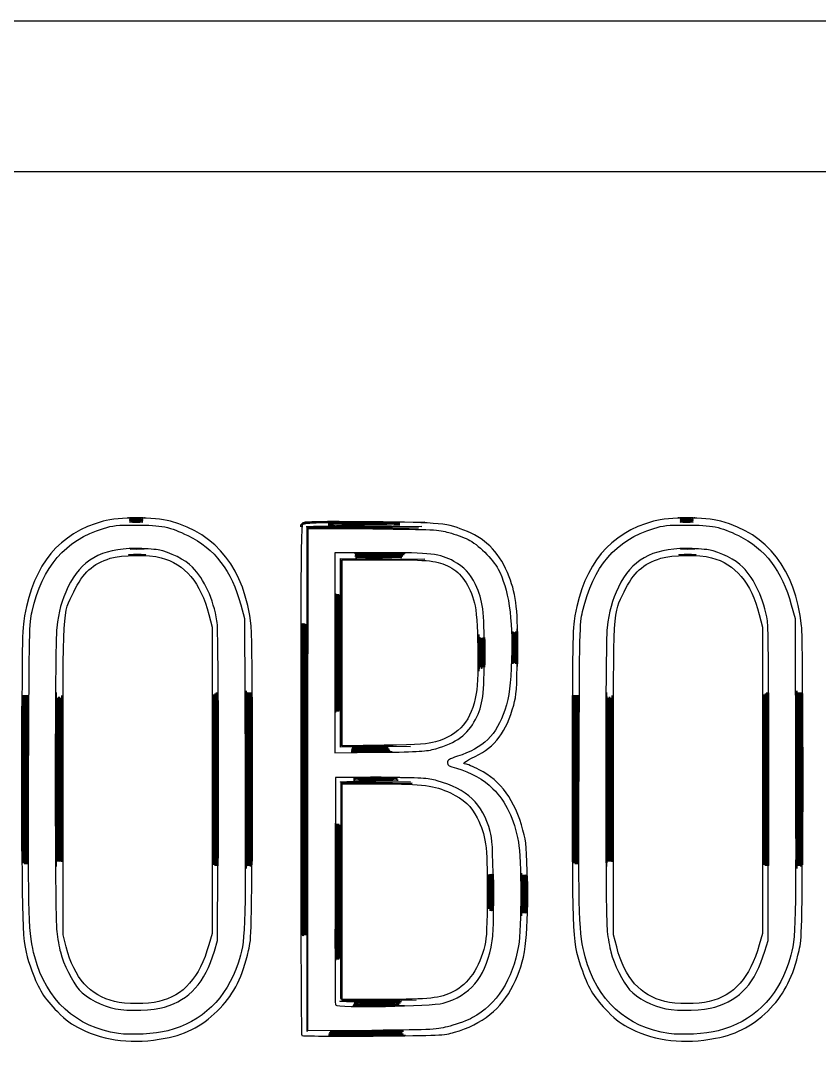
# Model space of a CAD drawing. Header units: millimetres. Extents: x 0 to 635, y 0 to 635.
# Drawn here: x 211.9 to 410.5, y 376.5 to 635 of the extents above; entities that cross this region are included whole.
import ezdxf

# ---------------------------------------------------------------- set-up
doc = ezdxf.new("R2010")
doc.units = ezdxf.units.MM
doc.layers.add('Layer_1', color=7, linetype='CONTINUOUS')

msp = doc.modelspace()

# ---------------------------------------------------------------- linework, layer by layer
at = {"layer": 'Layer_1', "color": 7}
for points in [[(0, 317.5), (0, 635), (317.5, 635), (635, 635), (635, 317.5), (635, 0), (317.5, 0), (0, 0)], [(35.46623, 597.50713), (598.87253, 597.50713), (598.87253, 36.12743), (35.46623, 36.12743)], [(238.91875, 511.43431)], [(239.27153, 511.07921)], [(239.27153, 510.72643)], [(239.27153, 510.37361)], [(290.09515, 510.02814)], [(290.09515, 509.67536)], [(375.79653, 511.43431)], [(376.14931, 511.07921)], [(376.14931, 510.72643)], [(376.14931, 510.37361)], [(281.52739, 509.27967)], [(282.87869, 509.15059)], [(283.1027, 446.26389), (283.1037, 508.88194), (296.9503, 508.88794), (310.7969, 508.89394), (297.03947, 508.79544), (283.28203, 508.69694), (283.19143, 446.17118), (283.10083, 383.64541), (283.10183, 446.26346)], [(296.06875, 501.91373)], [(296.09033, 502.61951)], [(296.24514, 501.56089)], [(296.26648, 502.26669)], [(291.39444, 477.8375), (291.39444, 501.29722), (301.88958, 501.21452), (312.38472, 501.13182), (302.06597, 501.03272), (291.74722, 500.93362), (291.74722, 477.83827), (291.74722, 454.74293), (300.30208, 454.64189), (308.85694, 454.54085), (300.12569, 454.45925), (291.39444, 454.37765)], [(334.22699, 479.07222)], [(334.57842, 479.07184)], [(334.93254, 479.07282)], [(335.28873, 479.07222)], [(290.15012, 477.8375)], [(290.50267, 477.8375)], [(290.85544, 477.8375)], [(291.20818, 477.8375)], [(326.11098, 477.8375)], [(326.46453, 477.66111)], [(326.81654, 477.8375)], [(327.16932, 477.8375)], [(295.01042, 453.93547)], [(295.01042, 453.23011)], [(295.18681, 454.28813)], [(212.18872, 446.44028)], [(212.54161, 446.44028)], [(212.89445, 446.26389)], [(213.24723, 446.26389)], [(213.60001, 446.26389)], [(220.65576, 446.26389)], [(221.00813, 446.26389)], [(221.36091, 446.44028)], [(221.71369, 446.26389)], [(222.0665, 446.44028)], [(259.81396, 446.26389)], [(260.16681, 446.26449)], [(260.51959, 446.4399)], [(260.87237, 446.44028)], [(267.92811, 446.26389)], [(268.2807, 446.44028)], [(268.63348, 446.44028)], [(268.98632, 446.26389)], [(269.33906, 446.44028)], [(281.68919, 446.4397)], [(282.04199, 446.26389)], [(282.39475, 446.44028)], [(282.74753, 446.26389)], [(291.34742, 445.65295)], [(295.36319, 446.88039)], [(295.71597, 446.17471)], [(295.73651, 446.52768)], [(349.0665, 446.44028)], [(349.41938, 446.44028)], [(349.77223, 446.26389)], [(350.12501, 446.26389)], [(350.47779, 446.26389)], [(357.53354, 446.26389)], [(357.88589, 446.26389)], [(358.23867, 446.44028)], [(358.59145, 446.26389)], [(358.94436, 446.44028)], [(396.69173, 446.26389)], [(397.04458, 446.26449)], [(397.39736, 446.4399)], [(397.75013, 446.44028)], [(404.8059, 446.26389)], [(405.15847, 446.44028)], [(405.51124, 446.44028)], [(405.8641, 446.26389)], [(406.21683, 446.44028)], [(290.15129, 418.39444)], [(290.50397, 418.39444)], [(290.85675, 418.39444)], [(291.20942, 418.39444)], [(328.231, 418.39444)], [(336.34978, 417.68889)], [(291.27194, 391.14236)], [(295.69515, 390.43565)], [(295.89236, 390.78867)], [(316.95161, 390.68382)], [(247.64998, 389.6616)], [(295.71597, 390.08327)], [(236.18472, 383.11018)], [(290.24792, 383.02868)], [(290.27189, 382.67531)], [(290.42431, 383.38081)], [(290.62444, 383.73358)], [(319.79279, 383.42632)], [(373.0625, 383.11018)]]:
    msp.add_lwpolyline(points, close=True, dxfattribs=at)
for points in [[(297.41337, 509.32678), (311.67917, 509.23438), (297.14449, 509.05819)], [(297.43247, 510.38118), (312.38472, 510.28518), (297.321, 510.20088)], [(283.28056, 446.25564), (283.28056, 508.75044), (299.42014, 508.62193)], [(239.10696, 502.26293), (239.10696, 502.26327)], [(239.45724, 503.67298), (239.45724, 503.67265)], [(301.36042, 502.70221), (289.98333, 502.70821), (289.98333, 477.80406), (289.98333, 452.89991), (301.18403, 453.05285)], [(375.98473, 502.26293), (375.98473, 502.26327)], [(376.33501, 503.67298), (376.33501, 503.67265)], [(291.74722, 477.80614), (291.74722, 500.94444), (302.43283, 500.94444)], [(266.62267, 489.76264), (267.57263, 486.30417), (267.68352, 448.02778)], [(403.50045, 489.76264), (404.45041, 486.30417), (404.56129, 448.02778)], [(258.66059, 487.3625), (259.46806, 484.1875), (259.46606, 446.0875), (259.46406, 407.9875), (258.66694, 405.16528)], [(395.53836, 487.3625), (396.34583, 484.1875), (396.34183, 446.0875), (396.33783, 407.9875), (395.54073, 405.16528)], [(302.24236, 454.81891), (291.74722, 454.66783), (291.74722, 477.80614)], [(325.76338, 477.8375), (325.76321, 477.8375)], [(294.99087, 453.58236), (294.99087, 453.58249)], [(315.0902, 453.94638), (315.0902, 453.9465)], [(223.21609, 404.63611), (222.42639, 407.63472), (222.42639, 446.44028)], [(260.06536, 403.62293), (260.86538, 406.22361), (260.97608, 444.85278)], [(299.24369, 383.90636), (283.28051, 383.76084), (283.28056, 446.25564)], [(301.44861, 446.76446), (290.15972, 446.79306), (290.06852, 418.74723)], [(291.47964, 418.74722), (291.57084, 445.38194), (300.39029, 445.39094), (309.20973, 445.39994), (300.47848, 445.2966), (291.74723, 445.19326), (291.74723, 418.39407), (291.74723, 391.59487), (301.00765, 391.4947), (310.26807, 391.39454), (300.99658, 391.31244)], [(291.74722, 418.39444), (291.74722, 445.20556), (301.2871, 445.20556)], [(300.23794, 445.82885), (308.85694, 445.73375), (299.96642, 445.55785)], [(360.09386, 404.63611), (359.30417, 407.63472), (359.30417, 446.44028)], [(396.94312, 403.62293), (397.74315, 406.22361), (397.85385, 444.85278)], [(302.24236, 391.58946), (291.74722, 391.58346), (291.74722, 418.39444)], [(328.5856, 418.21866), (328.58543, 418.21866)], [(328.93838, 418.21768), (328.93821, 418.21768)], [(329.29116, 418.21806), (329.29099, 418.21806)], [(336.70047, 417.86528), (336.70033, 417.86528)], [(337.05324, 417.86528), (337.05311, 417.86528)], [(337.40602, 417.86528), (337.40589, 417.86528)], [(337.75783, 417.86528), (337.75766, 417.86528)], [(235.22306, 391.07373), (235.22258, 391.07356)], [(291.55675, 391.67134), (291.55674, 391.67153)], [(372.09684, 391.07373), (372.10037, 391.07356)], [(384.52766, 389.6616), (384.52778, 389.6616)], [(247.82639, 381.93134), (247.82639, 381.93116)], [(384.70417, 381.93134), (384.70417, 381.93116)]]:
    msp.add_lwpolyline(points, dxfattribs=at)
for points in [[(232.37616, 510.53578), (221.50464, 507.56701), (215.14063, 499.89895), (212.8224, 486.97524)], [(249.12285, 510.53878), (245.16937, 511.60833), (236.29848, 511.60659), (232.37616, 510.53578)], [(232.48056, 508.76054), (234.77517, 509.47633), (235.85223, 509.58599), (240.59444, 509.58661)], [(240.59444, 511.30218), (238.75118, 511.30218), (237.99712, 511.36158), (238.91875, 511.43431)], [(240.59444, 510.94083), (239.13924, 510.94083), (238.54392, 511.00313), (239.27153, 511.07921)], [(240.59444, 510.58805), (239.13924, 510.58805), (238.54392, 510.65035), (239.27153, 510.72643)], [(240.59444, 510.23523), (239.13924, 510.23523), (238.54392, 510.29753), (239.27153, 510.37361)], [(238.91875, 511.43431), (239.84038, 511.50701), (241.34851, 511.50701), (242.27014, 511.43431)], [(239.27153, 511.07921), (239.99913, 511.15531), (241.18976, 511.15531), (241.91736, 511.07921)], [(239.27153, 510.72643), (239.99913, 510.80253), (241.18976, 510.80253), (241.91736, 510.72643)], [(239.27153, 510.37361), (239.99913, 510.44971), (241.18976, 510.44971), (241.91736, 510.37361)], [(242.27014, 511.43431), (243.19177, 511.36161), (242.43771, 511.30218), (240.59444, 511.30218)], [(241.91736, 511.07921), (242.64497, 511.00311), (242.04965, 510.94083), (240.59444, 510.94083)], [(241.91736, 510.72643), (242.64497, 510.65033), (242.04965, 510.58805), (240.59444, 510.58805)], [(241.91736, 510.37361), (242.64497, 510.29751), (242.04965, 510.23523), (240.59444, 510.23523)], [(240.59444, 509.58661), (246.90105, 509.58732), (249.0151, 509.15555), (253.47083, 506.956)], [(269.1969, 484.54028), (267.56797, 498.60261), (260.78858, 507.3828), (249.12285, 510.53878)], [(281.52739, 509.27972), (281.49689, 510.41029), (282.46423, 510.47728), (297.43247, 510.38118)], [(282.03027, 510.10375), (281.58414, 509.73349), (281.51667, 501.34883), (281.51667, 446.27949)], [(281.8977, 509.49926), (281.69993, 509.15971), (281.53329, 509.06089), (281.52739, 509.27967)], [(297.321, 510.20088), (283.39895, 510.12298), (282.23003, 510.06983), (281.8977, 509.49926)], [(298.8754, 510.37263), (286.43439, 510.49251), (282.42151, 510.42843), (282.03027, 510.10375)], [(282.87869, 509.15059), (283.02657, 509.29834), (289.56718, 509.37763), (297.41337, 509.32678)], [(297.21528, 509.92499), (289.26014, 509.92508), (286.05608, 509.97149), (290.09515, 510.02814)], [(297.21528, 509.57221), (289.26014, 509.57231), (286.05608, 509.61871), (290.09515, 509.67536)], [(290.09515, 510.02814), (294.13422, 510.08474), (300.64297, 510.08474), (304.55904, 510.02797)], [(290.09515, 509.67536), (294.13422, 509.73196), (300.64297, 509.73196), (304.55904, 509.6752)], [(304.55904, 510.02797), (308.47511, 509.97127), (305.17042, 509.9249), (297.21528, 509.92499)], [(304.55904, 509.6752), (308.47511, 509.6185), (305.17042, 509.57212), (297.21528, 509.57221)], [(322.96806, 507.97207), (317.88021, 510.08699), (316.74122, 510.20048), (298.8754, 510.37263)], [(369.25395, 510.53578), (358.38243, 507.56701), (352.01841, 499.89895), (349.70018, 486.97524)], [(386.00063, 510.53878), (382.04715, 511.60833), (373.17627, 511.60659), (369.25395, 510.53578)], [(369.35833, 508.76054), (371.65294, 509.47633), (372.73001, 509.58599), (377.47222, 509.58661)], [(377.47222, 511.30218), (375.62896, 511.30218), (374.8749, 511.36158), (375.79653, 511.43431)], [(377.47222, 510.94083), (376.01701, 510.94083), (375.4217, 511.00313), (376.14931, 511.07921)], [(377.47222, 510.58805), (376.01701, 510.58805), (375.4217, 510.65035), (376.14931, 510.72643)], [(377.47222, 510.23523), (376.01701, 510.23523), (375.4217, 510.29753), (376.14931, 510.37361)], [(375.79653, 511.43431), (376.71816, 511.50701), (378.22628, 511.50701), (379.14792, 511.43431)], [(376.14931, 511.07921), (376.87691, 511.15531), (378.06753, 511.15531), (378.79514, 511.07921)], [(376.14931, 510.72643), (376.87691, 510.80253), (378.06753, 510.80253), (378.79514, 510.72643)], [(376.14931, 510.37361), (376.87691, 510.44971), (378.06753, 510.44971), (378.79514, 510.37361)], [(379.14792, 511.43431), (380.06955, 511.36161), (379.31549, 511.30218), (377.47222, 511.30218)], [(378.79514, 511.07921), (379.52274, 511.00311), (378.92743, 510.94083), (377.47222, 510.94083)], [(378.79514, 510.72643), (379.52274, 510.65033), (378.92743, 510.58805), (377.47222, 510.58805)], [(378.79514, 510.37361), (379.52274, 510.29751), (378.92743, 510.23523), (377.47222, 510.23523)], [(377.47222, 509.58661), (383.77883, 509.58732), (385.89289, 509.15555), (390.34861, 506.956)], [(406.07467, 484.54028), (404.44575, 498.60261), (397.66635, 507.3828), (386.00063, 510.53878)], [(214.73704, 488.06806), (217.35697, 499.33212), (222.87137, 505.76301), (232.48056, 508.76054)], [(253.47083, 506.956), (260.16686, 503.65053), (264.28777, 498.26328), (266.62267, 489.76264)], [(297.14449, 509.05819), (289.15041, 508.96129), (282.7308, 509.00289), (282.87869, 509.15059)], [(299.42014, 508.62193), (314.77888, 508.49965), (315.69626, 508.45564), (318.38194, 507.71237)], [(318.38194, 507.71237), (319.93417, 507.28279), (322.07729, 506.50867), (323.14444, 505.99211)], [(333.35174, 496.71631), (331.17077, 502.37176), (327.89291, 505.92491), (322.96806, 507.97207)], [(351.61481, 488.06806), (354.23475, 499.33212), (359.74916, 505.76301), (369.35833, 508.76054)], [(390.34861, 506.956), (397.04465, 503.65053), (401.16555, 498.26328), (403.50045, 489.76264)], [(323.14444, 505.99211), (325.49831, 504.8527), (329.31297, 501.10486), (330.62392, 498.64365)], [(240.44146, 503.76145), (231.93558, 503.74895), (226.83114, 500.82651), (223.65175, 494.14882)], [(234.17844, 501.30566), (237.05365, 502.19373), (243.64577, 502.27197), (246.78213, 501.45527)], [(240.77083, 502.13129), (238.83056, 502.13229), (238.08181, 502.19149), (239.10696, 502.26293)], [(240.77083, 503.53516), (239.21861, 503.53616), (238.62749, 503.59846), (239.45724, 503.67298)], [(239.10696, 502.26327), (240.13212, 502.33477), (241.71962, 502.33397), (242.63474, 502.26127)], [(239.45724, 503.67265), (240.28699, 503.74715), (241.55699, 503.74615), (242.27946, 503.67065)], [(246.0859, 503.38718), (244.93461, 503.5959), (242.39461, 503.76432), (240.44146, 503.76145)], [(242.27946, 503.67065), (243.00194, 503.59485), (242.32306, 503.53388), (240.77083, 503.53516)], [(242.63474, 502.26127), (243.54987, 502.18887), (242.71114, 502.13037), (240.77083, 502.13129)], [(254.59583, 499.1162), (252.8333, 500.93283), (248.99317, 502.86013), (246.0859, 503.38718)], [(301.09583, 502.51127), (295.46903, 502.51143), (293.21655, 502.56017), (296.09033, 502.61951)], [(300.91944, 501.80476), (295.58368, 501.80476), (293.40087, 501.85376), (296.06875, 501.91373)], [(301.09583, 502.15786), (295.66306, 502.15804), (293.48985, 502.20696), (296.26648, 502.26669)], [(300.91944, 501.45129), (295.77771, 501.45129), (293.67427, 501.50059), (296.24514, 501.56089)], [(296.06875, 501.91373), (298.73663, 501.97363), (303.10226, 501.97363), (305.77014, 501.91373)], [(296.09033, 502.61951), (298.96411, 502.67891), (303.56786, 502.67871), (306.32088, 502.6192)], [(296.24514, 501.56089), (298.81601, 501.62119), (303.02288, 501.62119), (305.59375, 501.56089)], [(296.26648, 502.26669), (299.04312, 502.32639), (303.48812, 502.32619), (306.14426, 502.26636)], [(305.77014, 501.91373), (308.43802, 501.85383), (306.25521, 501.80476), (300.91944, 501.80476)], [(305.59375, 501.56089), (308.16462, 501.50059), (306.06118, 501.45129), (300.91944, 501.45129)], [(306.32088, 502.6192), (309.07391, 502.5597), (306.72264, 502.5111), (301.09583, 502.51127)], [(306.14426, 502.26636), (308.8004, 502.20656), (306.52861, 502.15768), (301.09583, 502.15786)], [(319.63608, 500.55286), (316.05668, 502.46066), (314.06092, 502.69537), (301.36042, 502.70221)], [(377.31922, 503.76145), (368.81336, 503.74895), (363.70891, 500.82651), (360.52954, 494.14882)], [(371.05622, 501.30566), (373.93143, 502.19373), (380.52354, 502.27197), (383.65991, 501.45527)], [(377.64861, 502.13129), (375.70833, 502.13229), (374.9596, 502.19149), (375.98473, 502.26293)], [(377.64861, 503.53516), (376.09639, 503.53616), (375.50527, 503.59846), (376.33501, 503.67298)], [(375.98473, 502.26327), (377.00991, 502.33477), (378.59741, 502.33397), (379.51251, 502.26127)], [(376.33501, 503.67265), (377.16478, 503.74715), (378.43478, 503.74615), (379.15723, 503.67065)], [(382.96367, 503.38718), (381.81238, 503.5959), (379.27238, 503.76432), (377.31922, 503.76145)], [(379.15723, 503.67065), (379.87972, 503.59485), (379.20083, 503.53388), (377.64861, 503.53516)], [(379.51251, 502.26127), (380.42765, 502.18887), (379.58891, 502.13037), (377.64861, 502.13129)], [(391.47362, 499.1162), (389.71107, 500.93283), (385.87094, 502.86013), (382.96367, 503.38718)], [(225.08417, 493.00694), (227.35624, 497.73537), (229.78003, 499.94713), (234.17844, 501.30566)], [(246.78213, 501.45527), (252.70949, 499.91179), (256.66146, 495.22311), (258.66059, 487.3625)], [(260.70487, 485.775), (259.8165, 491.10896), (257.53899, 496.08269), (254.59583, 499.1162)], [(302.43283, 500.94444), (313.70973, 500.94444), (315.4795, 500.75126), (318.54924, 499.1852)], [(318.54924, 499.1852), (321.41505, 497.72316), (323.52636, 494.6671), (324.76728, 490.18472)], [(324.96783, 494.75436), (323.61667, 497.64172), (322.19297, 499.19005), (319.63608, 500.55286)], [(361.96196, 493.00694), (364.23402, 497.73537), (366.65782, 499.94713), (371.05622, 501.30566)], [(383.65991, 501.45527), (389.58728, 499.91179), (393.53924, 495.22311), (395.53836, 487.3625)], [(397.58264, 485.775), (396.69427, 491.10896), (394.41677, 496.08269), (391.47362, 499.1162)], [(290.15008, 477.8375), (290.15012, 491.03139), (290.19408, 496.37761), (290.24778, 489.71799)], [(330.62392, 498.64365), (333.17214, 493.85956), (334.30365, 486.29203), (333.97226, 476.25)], [(335.40519, 477.2108), (335.58012, 488.1863), (335.18167, 491.97116), (333.35174, 496.71631)], [(223.65175, 494.14882), (222.03453, 490.75216), (221.31348, 488.15541), (220.8368, 484.01111)], [(281.6892, 446.4397), (281.68921, 480.97664), (281.7306, 495.05313), (281.7812, 477.72077)], [(282.04199, 446.26389), (282.04199, 480.89785), (282.08339, 495.06628), (282.13399, 477.74931)], [(282.39476, 446.44028), (282.39477, 480.97722), (282.43616, 495.05371), (282.48676, 477.72135)], [(282.74753, 446.26389), (282.74753, 480.70382), (282.78893, 494.79288), (282.83953, 477.57292)], [(290.50273, 477.8375), (290.50276, 490.83736), (290.54683, 496.10423), (290.60053, 489.54165)], [(290.85551, 477.8375), (290.85554, 490.83736), (290.89961, 496.10423), (290.95331, 489.54165)], [(291.20815, 477.8375), (291.20818, 490.64333), (291.25225, 495.83085), (291.30615, 489.36531)], [(327.17184, 477.8375), (327.17184, 488.35969), (326.86764, 490.69455), (324.96783, 494.75436)], [(360.52954, 494.14882), (358.9123, 490.75216), (358.19126, 488.15541), (357.71459, 484.01111)], [(222.42639, 446.44028), (222.42639, 490.0238), (222.26136, 487.13235), (225.08417, 493.00694)], [(359.30417, 446.44028), (359.30417, 490.0238), (359.13914, 487.13235), (361.96196, 493.00694)], [(290.24778, 489.71799), (290.30148, 483.05836), (290.30148, 472.26336), (290.24772, 465.7291)], [(290.60053, 489.54165), (290.65433, 482.97907), (290.65433, 472.34282), (290.60047, 465.90554)], [(290.95331, 489.54165), (291.00711, 482.97907), (291.00701, 472.34282), (290.95324, 465.90554)], [(291.30615, 489.36531), (291.35995, 482.89977), (291.35995, 472.42227), (291.30608, 466.08198)], [(324.76728, 490.18472), (325.63148, 487.0631), (325.89131, 471.96658), (325.15407, 467.7113)], [(212.8224, 486.97524), (212.24832, 483.77472), (212.19583, 480.37931), (212.19583, 446.44046)], [(213.86753, 449.08611), (213.99505, 483.9343), (214.01833, 484.97807), (214.73704, 488.06806)], [(349.70018, 486.97524), (349.1261, 483.77472), (349.07361, 480.37931), (349.07361, 446.44046)], [(350.74531, 449.08611), (350.87282, 483.9343), (350.89611, 484.97807), (351.61481, 488.06806)], [(220.8368, 484.01111), (220.35617, 479.83243), (220.37387, 412.40237), (220.8566, 408.50741)], [(260.97608, 444.85278), (261.05218, 471.41973), (260.96708, 484.19797), (260.70487, 485.775)], [(269.43798, 444.14722), (269.52098, 468.52883), (269.43783, 482.46033), (269.1969, 484.54028)], [(325.76321, 477.8375), (325.7635, 481.91208), (325.81481, 483.53064), (325.87733, 481.4343)], [(334.22699, 479.07222), (334.22699, 482.66174), (334.27939, 484.13017), (334.3434, 482.33542)], [(334.57842, 479.07184), (334.57842, 482.46733), (334.63132, 483.85639), (334.696, 482.15865)], [(334.93254, 479.07282), (334.93254, 482.66234), (334.98494, 484.13077), (335.04896, 482.33602)], [(335.28873, 479.07222), (335.28873, 483.24382), (335.33973, 484.95038), (335.40214, 482.86458)], [(357.71459, 484.01111), (357.23396, 479.83243), (357.25163, 412.40237), (357.73429, 408.50741)], [(397.85385, 444.85278), (397.92995, 471.41973), (397.84585, 484.19797), (397.58264, 485.775)], [(406.31576, 444.14722), (406.39876, 468.52883), (406.31562, 482.46033), (406.07467, 484.54028)], [(325.87733, 481.4343), (325.93983, 479.33796), (325.93953, 476.00421), (325.87698, 474.02597)], [(326.11102, 477.8375), (326.11066, 481.13597), (326.16362, 482.53283), (326.22885, 480.94163)], [(326.22885, 480.94163), (326.29405, 479.35043), (326.29435, 476.65168), (326.22955, 474.9444)], [(326.46453, 477.66111), (326.46453, 481.0566), (326.51743, 482.44566), (326.58211, 480.74792)], [(326.81657, 477.8375), (326.81622, 481.13597), (326.86917, 482.53283), (326.9344, 480.94163)], [(326.9344, 480.94163), (326.9996, 479.35043), (327, 476.65168), (326.93511, 474.9444)], [(327.16935, 477.8375), (327.169, 481.13597), (327.22195, 482.53283), (327.28718, 480.94163)], [(327.28718, 480.94163), (327.35238, 479.35043), (327.35278, 476.65168), (327.28789, 474.9444)], [(334.3434, 482.33542), (334.4074, 480.54066), (334.4074, 477.60378), (334.3434, 475.80903)], [(334.696, 482.15865), (334.7607, 480.4609), (334.7607, 477.68278), (334.696, 475.98504)], [(335.04896, 482.33602), (335.11296, 480.54126), (335.11296, 477.60438), (335.04896, 475.80963)], [(335.40214, 482.86458), (335.46454, 480.77878), (335.46454, 477.36566), (335.40214, 475.27986)], [(326.58211, 480.74792), (326.64681, 479.05017), (326.64681, 476.27205), (326.58211, 474.57431)], [(334.3434, 475.80903), (334.2794, 474.01427), (334.22699, 475.48271), (334.22699, 479.07222)], [(334.696, 475.98504), (334.6313, 474.28729), (334.57842, 475.67636), (334.57842, 479.07184)], [(335.04896, 475.80963), (334.98496, 474.01487), (334.93254, 475.48331), (334.93254, 479.07282)], [(335.40214, 475.27986), (335.33974, 473.19406), (335.28873, 474.90063), (335.28873, 479.07222)], [(281.7812, 477.72077), (281.8318, 460.38842), (281.8318, 432.13092), (281.78119, 414.92633)], [(282.13399, 477.74931), (282.18459, 460.43233), (282.18459, 432.09545), (282.13399, 414.77847)], [(282.48676, 477.72135), (282.53736, 460.389), (282.53736, 432.1315), (282.48675, 414.92691)], [(282.83953, 477.57292), (282.89013, 460.35295), (282.89013, 432.17483), (282.83953, 414.95486)], [(290.24772, 465.7291), (290.19402, 459.19483), (290.15002, 464.64361), (290.15012, 477.8375)], [(290.60047, 465.90554), (290.54667, 459.46826), (290.50267, 464.83764), (290.50267, 477.8375)], [(290.95324, 465.90554), (290.89944, 459.46826), (290.85544, 464.83764), (290.85544, 477.8375)], [(291.30608, 466.08198), (291.25218, 459.74168), (291.20818, 465.03167), (291.20818, 477.8375)], [(324.97001, 461.20275), (326.86942, 464.96545), (327.17184, 467.25022), (327.17184, 477.8375)], [(325.87698, 474.02597), (325.81418, 472.04773), (325.76309, 473.76292), (325.76338, 477.8375)], [(326.22955, 474.9444), (326.16475, 473.23714), (326.11139, 474.53903), (326.11098, 477.8375)], [(326.58211, 474.57431), (326.51741, 472.87656), (326.46453, 474.26563), (326.46453, 477.66111)], [(326.93511, 474.9444), (326.87031, 473.23714), (326.81695, 474.53903), (326.81654, 477.8375)], [(327.28789, 474.9444), (327.22309, 473.23714), (327.16972, 474.53903), (327.16932, 477.8375)], [(333.97226, 476.25), (333.75527, 469.67464), (333.42255, 467.21279), (332.25585, 463.55)], [(334.49022, 464.78472), (335.15889, 467.2616), (335.27086, 468.78212), (335.40519, 477.2108)], [(220.65576, 446.26389), (220.65576, 465.56965), (220.69846, 473.46747), (220.75066, 463.81458)], [(260.16681, 446.26449), (260.16681, 465.37622), (260.20951, 473.19466), (260.26171, 463.63879)], [(260.51962, 446.4399), (260.51964, 465.64865), (260.56232, 473.455), (260.61452, 463.78735)], [(260.8724, 446.44028), (260.87241, 465.64903), (260.9151, 473.45538), (260.9673, 463.78773)], [(267.92811, 446.26389), (267.92811, 465.95771), (267.97071, 474.01427), (268.02281, 464.16736)], [(268.28073, 446.44028), (268.28075, 465.64903), (268.32343, 473.45538), (268.37563, 463.78773)], [(268.63351, 446.44028), (268.63353, 465.64903), (268.67621, 473.45538), (268.72841, 463.78773)], [(268.98632, 446.26389), (268.98632, 465.56965), (269.02902, 473.46747), (269.08122, 463.81458)], [(269.339, 446.44028), (269.33901, 465.455), (269.3818, 473.18199), (269.434, 463.61137)], [(357.53354, 446.26389), (357.53354, 465.56965), (357.57624, 473.46747), (357.62844, 463.81458)], [(397.04458, 446.26449), (397.04458, 465.37622), (397.08728, 473.19466), (397.13948, 463.63879)], [(397.39739, 446.4399), (397.39743, 465.64865), (397.44009, 473.455), (397.49229, 463.78735)], [(397.75017, 446.44028), (397.75021, 465.64903), (397.79287, 473.45538), (397.84507, 463.78773)], [(404.8059, 446.26389), (404.8059, 465.95771), (404.8485, 474.01427), (404.9006, 464.16736)], [(405.1585, 446.44028), (405.15854, 465.64903), (405.2012, 473.45538), (405.2534, 463.78773)], [(405.51128, 446.44028), (405.51132, 465.64903), (405.55398, 473.45538), (405.60618, 463.78773)], [(405.8641, 446.26389), (405.8641, 465.56965), (405.9068, 473.46747), (405.959, 463.81458)], [(406.21677, 446.44028), (406.2168, 465.455), (406.25957, 473.18199), (406.31177, 463.61137)], [(212.18879, 446.44028), (212.18877, 464.87292), (212.23159, 472.46527), (212.28389, 463.31216)], [(212.54164, 446.44028), (212.54166, 465.06694), (212.58444, 472.63521), (212.63674, 463.25864)], [(212.89445, 446.26389), (212.89445, 464.98757), (212.93725, 472.64726), (212.98945, 463.28542)], [(213.24723, 446.26389), (213.24723, 464.98757), (213.29003, 472.64726), (213.34223, 463.28542)], [(213.60001, 446.26389), (213.60001, 464.98757), (213.64281, 472.64726), (213.69511, 463.28542)], [(221.00813, 446.26389), (221.00813, 464.40549), (221.05103, 471.82705), (221.10343, 462.75625)], [(221.36094, 446.44028), (221.36096, 464.67889), (221.40384, 472.08843), (221.45614, 462.90592)], [(221.71369, 446.26389), (221.71369, 464.40549), (221.75659, 471.82705), (221.80889, 462.75625)], [(222.06657, 446.44028), (222.06655, 464.87292), (222.10937, 472.46527), (222.16167, 463.31216)], [(259.81396, 446.26389), (259.81396, 465.1816), (259.85676, 472.92066), (259.90896, 463.46181)], [(349.06657, 446.44028), (349.06655, 464.87292), (349.10937, 472.46527), (349.16167, 463.31216)], [(349.41942, 446.44028), (349.41944, 465.06694), (349.46222, 472.63521), (349.51452, 463.25864)], [(349.77223, 446.26389), (349.77223, 464.98757), (349.81503, 472.64726), (349.86733, 463.28542)], [(350.12501, 446.26389), (350.12501, 464.98757), (350.16781, 472.64726), (350.22011, 463.28542)], [(350.47779, 446.26389), (350.47779, 464.98757), (350.52059, 472.64726), (350.57279, 463.28542)], [(357.88589, 446.26389), (357.88589, 464.40549), (357.92879, 471.82705), (357.98119, 462.75625)], [(358.23871, 446.44028), (358.23874, 464.67889), (358.28161, 472.08843), (358.33391, 462.90592)], [(358.59145, 446.26389), (358.59145, 464.40549), (358.63435, 471.82705), (358.68675, 462.75625)], [(358.94433, 446.44028), (358.94433, 464.87292), (358.98713, 472.46527), (359.03953, 463.31216)], [(396.69173, 446.26389), (396.69173, 465.1816), (396.73453, 472.92066), (396.78673, 463.46181)], [(325.15407, 467.7113), (323.97156, 460.88595), (321.13101, 457.49344), (315.07389, 455.6724)], [(212.28389, 463.31216), (212.33619, 454.15906), (212.33619, 439.07781), (212.28392, 429.79828)], [(212.63674, 463.25864), (212.68904, 453.88208), (212.68904, 438.64208), (212.63671, 429.39198)], [(212.98945, 463.28542), (213.04175, 453.92358), (213.04175, 438.6042), (212.98945, 429.24236)], [(213.34223, 463.28542), (213.39453, 453.92358), (213.39453, 438.6042), (213.34223, 429.24236)], [(213.69511, 463.28542), (213.74741, 453.92358), (213.74741, 438.6042), (213.69511, 429.24236)], [(220.75066, 463.81458), (220.80286, 454.1617), (220.80286, 438.36608), (220.75066, 428.71319)], [(221.45614, 462.90592), (221.50854, 453.72341), (221.50854, 438.80091), (221.45611, 429.74481)], [(222.16167, 463.31216), (222.21397, 454.15906), (222.21397, 439.07781), (222.1617, 429.79828)], [(259.90896, 463.46181), (259.96116, 454.00295), (259.96116, 438.52483), (259.90896, 429.06597)], [(260.26171, 463.63879), (260.31391, 454.08293), (260.31391, 438.44605), (260.26171, 428.89018)], [(260.61452, 463.78735), (260.66672, 454.1197), (260.66672, 438.40345), (260.61449, 428.86235)], [(260.9673, 463.78773), (261.0195, 454.12008), (261.0195, 438.40383), (260.96727, 428.86273)], [(268.02281, 464.16736), (268.07491, 454.32045), (268.07491, 438.20733), (268.02281, 428.36042)], [(268.37563, 463.78773), (268.42783, 454.12008), (268.42783, 438.40383), (268.3756, 428.86273)], [(268.72841, 463.78773), (268.78061, 454.12008), (268.78061, 438.40383), (268.72838, 428.86273)], [(269.08122, 463.81458), (269.13342, 454.1617), (269.13342, 438.36608), (269.08122, 428.71319)], [(269.434, 463.61137), (269.4862, 454.04075), (269.4862, 438.48325), (269.43396, 429.03915)], [(332.25585, 463.55), (330.30217, 457.41651), (326.92023, 454.11099), (320.49861, 452.05841)], [(324.93641, 452.02004), (329.85599, 454.37932), (332.71083, 458.19364), (334.49022, 464.78472)], [(349.16167, 463.31216), (349.21397, 454.15906), (349.21397, 439.07781), (349.1617, 429.79828)], [(349.51452, 463.25864), (349.56682, 453.88208), (349.56682, 438.64208), (349.51448, 429.39198)], [(349.86733, 463.28542), (349.91963, 453.92358), (349.91963, 438.6042), (349.86733, 429.24236)], [(350.22011, 463.28542), (350.27241, 453.92358), (350.27241, 438.6042), (350.22011, 429.24236)], [(350.57279, 463.28542), (350.62509, 453.92358), (350.62509, 438.6042), (350.57279, 429.24236)], [(357.62844, 463.81458), (357.68064, 454.1617), (357.68064, 438.36608), (357.62844, 428.71319)], [(358.33391, 462.90592), (358.38621, 453.72341), (358.38621, 438.80091), (358.33387, 429.74481)], [(359.03953, 463.31216), (359.09183, 454.15906), (359.09183, 439.07781), (359.03956, 429.79828)], [(396.78673, 463.46181), (396.83893, 454.00295), (396.83893, 438.52483), (396.78673, 429.06597)], [(397.13948, 463.63879), (397.19168, 454.08293), (397.19168, 438.44605), (397.13948, 428.89018)], [(397.49229, 463.78735), (397.54449, 454.1197), (397.54449, 438.40345), (397.49226, 428.86235)], [(397.84507, 463.78773), (397.89727, 454.12008), (397.89727, 438.40383), (397.84503, 428.86273)], [(404.9006, 464.16736), (404.9527, 454.32045), (404.9527, 438.20733), (404.9006, 428.36042)], [(405.2534, 463.78773), (405.3056, 454.12008), (405.3056, 438.40383), (405.25337, 428.86273)], [(405.60618, 463.78773), (405.65838, 454.12008), (405.65838, 438.40383), (405.60614, 428.86273)], [(405.959, 463.81458), (406.0112, 454.1617), (406.0112, 438.36608), (405.959, 428.71319)], [(406.31177, 463.61137), (406.36397, 454.04075), (406.36397, 438.48325), (406.31173, 429.03915)], [(221.10343, 462.75625), (221.15583, 453.68545), (221.15583, 438.84233), (221.10343, 429.77153)], [(221.80889, 462.75625), (221.86129, 453.68545), (221.86129, 438.84233), (221.80889, 429.77153)], [(315.0902, 453.9465), (320.12277, 455.3241), (323.11, 457.51808), (324.97001, 461.20275)], [(357.98119, 462.75625), (358.03359, 453.68545), (358.03359, 438.84233), (357.98119, 429.77153)], [(358.68675, 462.75625), (358.73915, 453.68545), (358.73915, 438.84233), (358.68675, 429.77153)], [(315.07389, 455.6724), (313.03003, 455.05793), (311.42343, 454.95106), (302.24236, 454.81891)], [(299.15556, 453.11839), (294.5959, 453.11839), (292.73059, 453.16869), (295.01042, 453.23011)], [(298.97917, 453.46964), (294.71056, 453.46937), (292.91582, 453.52014), (294.99087, 453.58236)], [(298.80278, 453.82207), (294.63118, 453.82207), (292.92462, 453.87307), (295.01042, 453.93547)], [(298.80278, 454.1738), (294.82521, 454.1738), (293.19802, 454.2252), (295.18681, 454.28813)], [(294.99087, 453.58249), (297.06591, 453.64479), (300.55841, 453.64499), (302.75198, 453.58285)], [(295.01042, 453.93547), (297.09622, 453.99787), (300.50934, 453.99787), (302.59514, 453.93547)], [(295.01042, 453.23011), (297.29024, 453.29161), (301.02087, 453.29161), (303.30069, 453.23011)], [(295.18681, 454.28813), (297.17559, 454.35103), (300.42997, 454.35103), (302.41875, 454.28813)], [(302.41875, 454.28813), (304.40753, 454.22523), (302.78035, 454.1738), (298.80278, 454.1738)], [(302.59514, 453.93547), (304.68094, 453.87307), (302.97437, 453.82207), (298.80278, 453.82207)], [(302.75198, 453.58285), (304.94554, 453.52085), (303.24778, 453.46991), (298.97917, 453.46964)], [(303.30069, 453.23011), (305.58052, 453.16861), (303.71521, 453.11839), (299.15556, 453.11839)], [(301.18403, 453.05285), (311.17171, 453.18922), (312.67772, 453.28599), (315.0902, 453.94638)], [(320.49861, 452.05841), (318.41029, 451.39091), (318.02917, 451.14702), (318.02917, 450.47823)], [(318.02917, 450.47823), (318.02917, 449.80792), (318.36427, 449.59564), (320.22748, 449.08561)], [(322.57443, 450.14444), (321.51228, 450.14444), (322.25465, 450.73395), (324.93641, 452.02004)], [(325.884, 448.73236), (324.33231, 449.50901), (322.843, 450.14444), (322.57443, 450.14444)], [(215.39071, 402.16202), (213.82154, 408.02551), (213.72785, 410.91171), (213.86753, 449.08611)], [(267.68352, 448.02778), (267.80308, 406.75263), (267.78788, 406.33953), (265.9401, 400.65088)], [(320.22748, 449.08561), (323.875, 448.08716), (327.00263, 446.34003), (329.33628, 443.99733)], [(336.79146, 433.67098), (334.80676, 441.1648), (331.28351, 446.02982), (325.884, 448.73236)], [(352.26849, 402.16202), (350.69931, 408.02551), (350.60563, 410.91171), (350.74531, 449.08611)], [(404.56129, 448.02778), (404.68088, 406.75263), (404.66567, 406.33953), (402.81786, 400.65088)], [(212.19583, 446.44046), (212.19583, 405.07908), (212.16093, 405.74779), (214.6862, 398.68248)], [(212.28392, 429.79828), (212.23162, 420.51874), (212.18872, 428.00764), (212.18872, 446.44028)], [(212.63671, 429.39198), (212.58441, 420.14188), (212.54161, 427.81361), (212.54161, 446.44028)], [(212.98945, 429.24236), (212.93715, 419.88052), (212.89445, 427.54021), (212.89445, 446.26389)], [(213.34223, 429.24236), (213.28993, 419.88052), (213.24723, 427.54021), (213.24723, 446.26389)], [(213.69511, 429.24236), (213.64281, 419.88052), (213.60001, 427.54021), (213.60001, 446.26389)], [(220.75066, 428.71319), (220.69846, 419.06031), (220.65576, 426.95812), (220.65576, 446.26389)], [(221.10343, 429.77153), (221.05103, 420.70073), (221.00813, 428.12229), (221.00813, 446.26389)], [(221.45611, 429.74481), (221.40371, 420.68871), (221.36091, 428.20167), (221.36091, 446.44028)], [(221.80889, 429.77153), (221.75649, 420.70073), (221.71369, 428.12229), (221.71369, 446.26389)], [(222.1617, 429.79828), (222.1094, 420.51874), (222.0665, 428.00764), (222.0665, 446.44028)], [(259.90896, 429.06597), (259.85676, 419.60712), (259.81396, 427.34618), (259.81396, 446.26389)], [(260.26171, 428.89018), (260.20951, 419.33432), (260.16681, 427.15275), (260.16681, 446.26449)], [(260.61449, 428.86235), (260.56229, 419.32125), (260.51959, 427.23115), (260.51959, 446.4399)], [(260.96727, 428.86273), (260.91507, 419.32163), (260.87237, 427.23153), (260.87237, 446.44028)], [(268.02281, 428.36042), (267.97071, 418.51351), (267.92811, 426.57007), (267.92811, 446.26389)], [(268.3756, 428.86273), (268.3234, 419.32163), (268.2807, 427.23153), (268.2807, 446.44028)], [(268.72838, 428.86273), (268.67618, 419.32163), (268.63348, 427.23153), (268.63348, 446.44028)], [(269.08122, 428.71319), (269.02902, 419.06031), (268.98632, 426.95812), (268.98632, 446.26389)], [(269.43396, 429.03915), (269.38176, 419.59505), (269.33906, 427.42556), (269.33906, 446.44028)], [(281.51667, 446.27949), (281.51667, 411.41058), (281.63179, 382.76636), (281.77249, 382.62566)], [(281.78119, 414.92633), (281.73059, 397.72174), (281.68919, 411.90275), (281.68919, 446.4397)], [(282.13399, 414.77847), (282.08339, 397.46149), (282.04199, 411.62993), (282.04199, 446.26389)], [(282.48675, 414.92691), (282.43615, 397.72232), (282.39475, 411.90333), (282.39475, 446.44028)], [(282.83953, 414.95486), (282.78893, 397.7349), (282.74753, 411.82396), (282.74753, 446.26389)], [(299.96642, 445.55785), (295.07663, 445.46105), (291.19808, 445.50385), (291.34742, 445.65295)], [(291.34742, 445.65294), (291.49676, 445.802), (295.4975, 445.88115), (300.23794, 445.82885)], [(300.21389, 446.77143), (294.87812, 446.77143), (292.69531, 446.82043), (295.36319, 446.88039)], [(300.21389, 446.06445), (295.26618, 446.06445), (293.24212, 446.11405), (295.71597, 446.17471)], [(300.0375, 446.41687), (295.18681, 446.41709), (293.25136, 446.46697), (295.73651, 446.52768)], [(295.36319, 446.88039), (298.03108, 446.94029), (302.3967, 446.94029), (305.06458, 446.88039)], [(295.71597, 446.17471), (298.18983, 446.23531), (302.23795, 446.23531), (304.71181, 446.17471)], [(295.73651, 446.52764), (298.22166, 446.58834), (302.19041, 446.58824), (304.55596, 446.52729)], [(304.55596, 446.52729), (306.9215, 446.46639), (304.88819, 446.41666), (300.0375, 446.41687)], [(305.06458, 446.88039), (307.73247, 446.82049), (305.54965, 446.77143), (300.21389, 446.77143)], [(304.71181, 446.17471), (307.18566, 446.11411), (305.1616, 446.06445), (300.21389, 446.06445)], [(301.2871, 445.20556), (312.09296, 445.20556), (314.65988, 444.87183), (318.73472, 442.93717)], [(315.45267, 445.98997), (312.96361, 446.67375), (311.79738, 446.73825), (301.44861, 446.76446)], [(328.66657, 433.3875), (326.72061, 440.29994), (322.89956, 443.94418), (315.45267, 445.98997)], [(349.07361, 446.44046), (349.07361, 405.07908), (349.03881, 405.74779), (351.56398, 398.68248)], [(349.1617, 429.79828), (349.1094, 420.51874), (349.0666, 428.00764), (349.0665, 446.44028)], [(349.51448, 429.39198), (349.46218, 420.14188), (349.41938, 427.81361), (349.41938, 446.44028)], [(349.86733, 429.24236), (349.81503, 419.88052), (349.77223, 427.54021), (349.77223, 446.26389)], [(350.22011, 429.24236), (350.16781, 419.88052), (350.12501, 427.54021), (350.12501, 446.26389)], [(350.57279, 429.24236), (350.52049, 419.88052), (350.47779, 427.54021), (350.47779, 446.26389)], [(357.62844, 428.71319), (357.57624, 419.06031), (357.53354, 426.95812), (357.53354, 446.26389)], [(357.98119, 429.77153), (357.92879, 420.70073), (357.88589, 428.12229), (357.88589, 446.26389)], [(358.33387, 429.74481), (358.28147, 420.68871), (358.23867, 428.20167), (358.23867, 446.44028)], [(358.68675, 429.77153), (358.63435, 420.70073), (358.59145, 428.12229), (358.59145, 446.26389)], [(359.03956, 429.79828), (358.98726, 420.51874), (358.94446, 428.00764), (358.94436, 446.44028)], [(396.78673, 429.06597), (396.73443, 419.60712), (396.69173, 427.34618), (396.69173, 446.26389)], [(397.13948, 428.89018), (397.08728, 419.33432), (397.04458, 427.15275), (397.04458, 446.26449)], [(397.49226, 428.86235), (397.44006, 419.32125), (397.39736, 427.23115), (397.39736, 446.4399)], [(397.84503, 428.86273), (397.79283, 419.32163), (397.75013, 427.23153), (397.75013, 446.44028)], [(404.9006, 428.36042), (404.8485, 418.51351), (404.8059, 426.57007), (404.8059, 446.26389)], [(405.25337, 428.86273), (405.20117, 419.32163), (405.15847, 427.23153), (405.15847, 446.44028)], [(405.60614, 428.86273), (405.55394, 419.32163), (405.51124, 427.23153), (405.51124, 446.44028)], [(405.959, 428.71319), (405.9068, 419.06031), (405.8641, 426.95812), (405.8641, 446.26389)], [(406.31173, 429.03915), (406.25953, 419.59505), (406.21683, 427.42556), (406.21683, 446.44028)], [(268.57305, 403.75417), (269.29278, 406.84957), (269.31446, 407.86224), (269.43798, 444.14722)], [(318.73472, 442.93717), (322.14907, 441.3161), (323.93017, 439.65568), (325.39453, 436.72861)], [(329.33628, 443.99733), (332.59746, 440.7235), (334.51954, 436.68552), (335.6478, 430.73783)], [(405.45082, 403.75417), (406.17055, 406.84957), (406.19225, 407.86224), (406.31576, 444.14722)], [(290.15129, 418.39444), (290.15129, 433.62562), (290.19469, 439.85656), (290.24779, 432.24097)], [(290.50397, 418.39444), (290.50397, 433.4316), (290.54747, 439.58316), (290.60057, 432.06458)], [(290.85675, 418.39444), (290.85675, 433.4316), (290.90025, 439.58316), (290.95335, 432.06458)], [(291.20942, 418.39444), (291.20942, 433.23757), (291.25292, 439.30976), (291.30612, 431.88819)], [(325.39453, 436.72861), (327.62728, 432.2656), (327.90907, 430.17582), (327.89055, 418.21806)], [(290.24779, 432.24097), (290.30089, 424.62538), (290.30089, 412.16351), (290.24779, 404.54792)], [(290.60057, 432.06458), (290.65367, 424.54601), (290.65367, 412.24288), (290.60057, 404.72431)], [(290.95335, 432.06458), (291.00645, 424.54601), (291.00645, 412.24288), (290.95335, 404.72431)], [(291.30612, 431.88819), (291.35932, 424.46663), (291.35932, 412.32226), (291.30612, 404.90069)], [(329.4052, 419.62917), (329.28822, 429.16902), (329.15486, 431.65298), (328.66657, 433.3875)], [(337.87351, 420.26384), (337.71834, 429.55811), (337.64716, 430.43999), (336.79146, 433.67098)], [(335.6478, 430.73783), (336.41162, 426.71132), (336.42776, 409.2255), (335.6716, 404.88972)], [(336.34978, 417.68889), (336.34978, 422.44257), (336.39968, 424.38726), (336.46075, 422.01042)], [(328.231, 418.39444), (328.231, 422.17799), (328.2829, 423.7258), (328.34633, 421.83403)], [(328.34633, 421.83403), (328.40973, 419.94226), (328.40973, 416.84663), (328.34633, 414.95486)], [(328.58543, 418.21866), (328.58572, 422.29324), (328.63703, 423.9118), (328.69955, 421.81545)], [(328.69955, 421.81545), (328.76205, 419.71911), (328.76185, 416.38536), (328.6992, 414.40712)], [(328.93821, 418.21768), (328.9385, 422.29226), (328.98981, 423.91082), (329.05233, 421.81447)], [(329.05233, 421.81447), (329.11483, 419.71813), (329.11453, 416.38438), (329.05198, 414.40614)], [(329.29099, 418.21806), (329.29128, 422.29264), (329.34259, 423.9112), (329.40511, 421.81485)], [(329.40511, 421.81485), (329.46761, 419.71851), (329.46731, 416.38476), (329.40475, 414.40652)], [(336.46075, 422.01042), (336.52175, 419.63358), (336.52175, 415.7442), (336.46075, 413.36736)], [(336.70033, 417.86528), (336.7006, 422.13389), (336.75153, 423.83165), (336.81354, 421.63809)], [(336.81354, 421.63809), (336.87554, 419.44452), (336.87534, 415.95202), (336.81318, 413.87698)], [(337.05311, 417.86528), (337.05338, 422.13389), (337.10431, 423.83165), (337.16631, 421.63809)], [(337.16631, 421.63809), (337.22831, 419.44452), (337.22811, 415.95202), (337.16596, 413.87698)], [(337.40589, 417.86528), (337.40615, 422.13389), (337.45709, 423.83165), (337.51909, 421.63809)], [(337.51909, 421.63809), (337.58109, 419.44452), (337.58089, 415.95202), (337.51874, 413.87698)], [(337.75766, 417.86528), (337.75795, 421.93986), (337.80926, 423.55842), (337.87177, 421.46208)], [(337.87177, 421.46208), (337.93427, 419.36573), (337.93397, 416.03198), (337.87142, 414.05374)], [(328.8481, 404.56893), (329.48357, 407.673), (329.53482, 409.05851), (329.4052, 419.62917)], [(334.33997, 395.11976), (337.44593, 401.43346), (338.1091, 406.15246), (337.87351, 420.26384)], [(290.06852, 418.74723), (290.01842, 403.32202), (290.05852, 390.48754), (290.15882, 390.22617)], [(290.24779, 404.54792), (290.19469, 396.93233), (290.15129, 403.16326), (290.15129, 418.39444)], [(290.60057, 404.72431), (290.54747, 397.20573), (290.50397, 403.35729), (290.50397, 418.39444)], [(290.95335, 404.72431), (290.90025, 397.20573), (290.85675, 403.35729), (290.85675, 418.39444)], [(291.30612, 404.90069), (291.25292, 397.47913), (291.20942, 403.55132), (291.20942, 418.39444)], [(291.55674, 391.67153), (291.46414, 391.91406), (291.42945, 404.09812), (291.47964, 418.74722)], [(327.89055, 418.21806), (327.87725, 409.6157), (327.76307, 407.14569), (327.2807, 405.02207)], [(328.34633, 414.95486), (328.28293, 413.06309), (328.231, 414.6109), (328.231, 418.39444)], [(328.6992, 414.40712), (328.6364, 412.42888), (328.58531, 414.14407), (328.5856, 418.21866)], [(329.05198, 414.40614), (328.98918, 412.4279), (328.93809, 414.14309), (328.93838, 418.21768)], [(329.40475, 414.40652), (329.34195, 412.42828), (329.29087, 414.14347), (329.29116, 418.21806)], [(336.46075, 413.36736), (336.39975, 410.99052), (336.34978, 412.93521), (336.34978, 417.68889)], [(336.81318, 413.87698), (336.75088, 411.80193), (336.7002, 413.59667), (336.70047, 417.86528)], [(337.16596, 413.87698), (337.10366, 411.80193), (337.05298, 413.59667), (337.05324, 417.86528)], [(337.51874, 413.87698), (337.45644, 411.80193), (337.40575, 413.59667), (337.40602, 417.86528)], [(337.87142, 414.05374), (337.80862, 412.0755), (337.75754, 413.79069), (337.75783, 417.86528)], [(220.8566, 408.50741), (221.06038, 406.86326), (221.46771, 404.56556), (221.76176, 403.40139)], [(357.73429, 408.50741), (357.93806, 406.86326), (358.34537, 404.56556), (358.63945, 403.40139)], [(221.76176, 403.40139), (222.5144, 400.42173), (224.75321, 395.92561), (226.43651, 394.01328)], [(235.22258, 391.07356), (229.09053, 392.56003), (225.2555, 396.89207), (223.21609, 404.63611)], [(258.66694, 405.16528), (256.36383, 397.01105), (252.40242, 392.52865), (246.20881, 391.06873)], [(247.65, 389.6616), (253.98161, 391.58467), (257.62116, 395.67741), (260.06536, 403.62293)], [(261.5008, 389.42961), (265.05948, 393.20201), (267.06311, 397.26027), (268.57305, 403.75417)], [(316.95162, 390.68381), (323.64637, 392.61415), (327.26543, 396.83818), (328.8481, 404.56893)], [(327.2807, 405.02207), (326.04777, 399.59419), (323.14813, 395.32225), (319.47806, 393.52664)], [(335.6716, 404.88972), (334.21097, 396.51385), (330.1789, 390.21095), (324.26485, 387.0588)], [(358.63945, 403.40139), (359.39206, 400.42173), (361.6309, 395.92561), (363.31421, 394.01328)], [(372.10037, 391.07356), (365.96832, 392.56003), (362.13327, 396.89207), (360.09386, 404.63611)], [(395.54073, 405.16528), (393.23758, 397.01105), (389.27617, 392.52865), (383.08259, 391.06873)], [(384.52778, 389.6616), (390.8594, 391.58467), (394.49894, 395.67741), (396.94312, 403.62293)], [(398.37857, 389.42961), (401.93726, 393.20201), (403.94089, 397.26027), (405.45082, 403.75417)], [(236.18472, 383.11018), (225.69329, 384.62564), (218.26151, 391.43476), (215.39071, 402.16202)], [(373.0625, 383.11018), (362.57107, 384.62564), (355.13931, 391.43476), (352.26849, 402.16202)], [(214.6862, 398.68248), (216.3141, 394.12781), (217.72075, 391.88123), (221.01528, 388.57417)], [(265.9401, 400.65088), (263.08203, 391.85197), (257.01168, 385.99654), (248.47619, 383.80529)], [(351.56398, 398.68248), (353.19187, 394.12781), (354.59853, 391.88123), (357.89306, 388.57417)], [(402.81786, 400.65088), (399.95979, 391.85197), (393.88944, 385.99654), (385.35398, 383.80529)], [(226.43651, 394.01328), (228.27156, 391.92856), (232.13002, 389.88844), (235.43129, 389.25737)], [(319.47806, 393.52664), (316.09514, 391.87154), (313.64464, 391.59611), (302.24236, 391.58946)], [(319.79279, 383.42632), (326.60456, 385.36815), (331.46458, 389.27478), (334.33997, 395.11976)], [(363.31421, 394.01328), (365.14922, 391.92856), (369.00769, 389.88844), (372.30899, 389.25737)], [(246.20881, 391.06873), (243.42663, 390.41293), (237.93839, 390.41534), (235.22306, 391.07373)], [(290.15882, 390.22617), (290.4529, 389.45585), (314.0933, 389.85966), (316.95161, 390.68382)], [(291.27194, 391.14236), (291.18164, 391.28788), (293.83135, 391.36619), (297.16014, 391.31637)], [(300.49929, 390.95099), (295.51453, 390.91069), (291.36222, 390.99689), (291.27194, 391.14236)], [(300.99658, 391.31244), (293.84298, 391.24914), (291.68664, 391.33114), (291.55675, 391.67134)], [(300.39028, 390.32591), (295.34556, 390.32571), (293.23275, 390.37511), (295.69515, 390.43565)], [(300.56667, 390.67907), (295.42493, 390.67907), (293.32149, 390.72837), (295.89236, 390.78867)], [(295.69515, 390.43567), (298.15755, 390.49627), (302.28505, 390.49637), (304.86737, 390.43602)], [(295.89236, 390.78867), (298.46323, 390.84897), (302.6701, 390.84897), (305.24097, 390.78867)], [(297.16014, 391.31637), (308.46435, 391.1472), (309.58661, 391.02441), (300.49929, 390.95099)], [(304.86737, 390.43602), (307.44969, 390.37562), (305.435, 390.32611), (300.39028, 390.32591)], [(305.24097, 390.78867), (307.81184, 390.72837), (305.7084, 390.67907), (300.56667, 390.67907)], [(383.08259, 391.06873), (380.30041, 390.41293), (374.81217, 390.41534), (372.09684, 391.07373)], [(221.01528, 388.57417), (223.22367, 386.35738), (224.48969, 385.41989), (226.83611, 384.26389)], [(235.43129, 389.25737), (238.62114, 388.6476), (245.00703, 388.85887), (247.64998, 389.6616)], [(247.82639, 381.93116), (253.28579, 382.96116), (257.66317, 385.36153), (261.5008, 389.42961)], [(300.91944, 389.97546), (295.19562, 389.97546), (292.85406, 390.02396), (295.71597, 390.08327)], [(295.71597, 390.08327), (298.57788, 390.14257), (303.26101, 390.14257), (306.12292, 390.08327)], [(306.12292, 390.08327), (308.98483, 390.02397), (306.64326, 389.97546), (300.91944, 389.97546)], [(357.89306, 388.57417), (360.10144, 386.35738), (361.36746, 385.41989), (363.71389, 384.26389)], [(372.30899, 389.25737), (375.49884, 388.6476), (381.88472, 388.85887), (384.52766, 389.6616)], [(384.70417, 381.93116), (390.16358, 382.96116), (394.54095, 385.36153), (398.37857, 389.42961)], [(324.26485, 387.0588), (323.06795, 386.42086), (320.54028, 385.48333), (318.64778, 384.9754)], [(226.83611, 384.26389), (233.01487, 381.21981), (239.96268, 380.44773), (247.82639, 381.93134)], [(248.47619, 383.80529), (245.31924, 382.99483), (239.32865, 382.65606), (236.18472, 383.11018)], [(281.77249, 382.62566), (281.9132, 382.48495), (289.89038, 382.42654), (299.49958, 382.49584)], [(297.92083, 382.57305), (289.38361, 382.57313), (285.94159, 382.61915), (290.27189, 382.67531)], [(297.74444, 382.92607), (289.49826, 382.92607), (286.12483, 382.97227), (290.24792, 383.02868)], [(297.74444, 383.27789), (289.69229, 383.27789), (286.39823, 383.32419), (290.42431, 383.38081)], [(297.92083, 383.63074), (289.77167, 383.63083), (286.48829, 383.67714), (290.62444, 383.73358)], [(290.24792, 383.02868), (294.37101, 383.08508), (301.11788, 383.08508), (305.24097, 383.02868)], [(290.27189, 382.67531), (294.6022, 382.73151), (301.5872, 382.73141), (305.79412, 382.67516)], [(290.42431, 383.38081), (294.45038, 383.43741), (301.03851, 383.43741), (305.06458, 383.38081)], [(290.62444, 383.73358), (294.76059, 383.79008), (301.42809, 383.78998), (305.44111, 383.73342)], [(305.06458, 383.38081), (309.09066, 383.32421), (305.7966, 383.27789), (297.74444, 383.27789)], [(305.24097, 383.02868), (309.36406, 382.97228), (305.99063, 382.92607), (297.74444, 382.92607)], [(305.44111, 383.73342), (309.45412, 383.67682), (306.07, 383.63065), (297.92083, 383.63074)], [(305.79412, 382.67516), (310.00103, 382.61896), (306.45806, 382.57297), (297.92083, 382.57305)], [(318.64778, 384.9754), (315.22327, 384.05629), (315.13087, 384.0512), (299.24369, 383.90636)], [(299.49958, 382.49584), (316.4287, 382.61795), (317.0584, 382.64683), (319.79279, 383.42632)], [(363.71389, 384.26389), (369.89265, 381.21981), (376.84047, 380.44773), (384.70417, 381.93134)], [(385.35398, 383.80529), (382.19701, 382.99483), (376.20642, 382.65606), (373.0625, 383.11018)]]:
    msp.add_open_spline(points, degree=3, dxfattribs=at)

doc.saveas('drawing.dxf')
